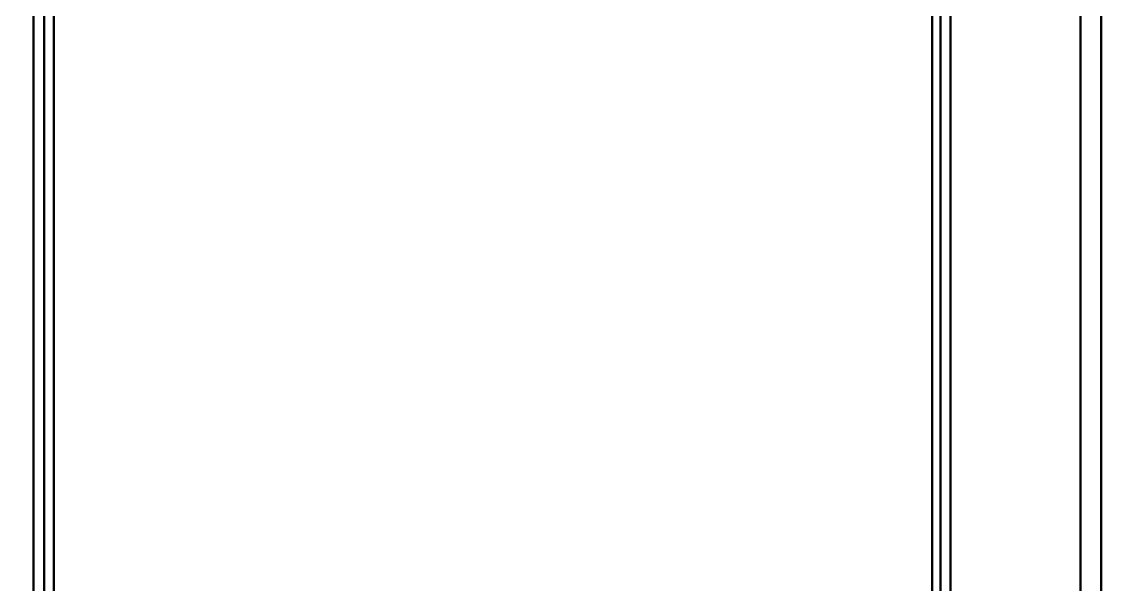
# Model space of a CAD drawing. Header units: millimetres. Extents: x -6033 to 120673, y -4970 to 90533.
# Drawn here: x 87178 to 87230.6, y 68720.7 to 68747.6 of the extents above; entities that cross this region are included whole.
import ezdxf
from ezdxf.enums import TextEntityAlignment as Align

# ---------------------------------------------------------------- set-up
doc = ezdxf.new("R2010")
doc.units = ezdxf.units.MM
doc.layers.add('I-AR$0$I-SCOPE', color=252, linetype='Continuous', lineweight=35)
doc.layers.add('I-PLAN$0$_ACM-A-WALL-HACH', color=251, linetype='Continuous', lineweight=9)
doc.layers.add('I-CEILING$0$I-RCP-AIR', color=64, linetype='Continuous')
doc.layers.add('I-CEILING$0$RC-Hatch【天花填充】', color=251, linetype='Continuous')
doc.styles.add('I-CEILING$0$黑体', font='simhei.ttf', dxfattribs={"height": 600})

# ---------------------------------------------------------------- blocks, each defined once
blk = doc.blocks.new('I-AR')
at = {"layer": 'I-AR$0$I-SCOPE'}
h = blk.add_hatch(dxfattribs=at)
h.set_pattern_fill('ANSI31', color=256, scale=200)
h.paths.add_polyline_path([(63300, 72640), (66630, 72640), (66630, 70889.383), (90600, 70890), (90600, 66390), (96650, 66390), (96650, 24876.398), (18340, 24876.398), (18340, 66390), (48090, 66390), (48090, 72640), (51400, 72640), (51400, 72649.887), (52869.5, 72649.887), (52869.5, 72640), (55240, 72640), (55240, 72790), (59460, 72790), (59460, 72640), (61830.5, 72640), (61830.5, 72649.887), (63300, 72649.887)], flags=16)
h.paths.add_polyline_path([(7330, 0), (7330, -1770), (11180, -1770), (11180, 0), (18450, 0), (18450, 2900), (27550, 2900), (27550, 18090), (37037.331, 18090), (37037.331, 17350), (96200, 17350), (96200, 18120), (114640, 18120), (114640, 84500), (0, 84500), (0, 0)])
blk = doc.blocks.new('I-PLAN')
at = {"layer": 'I-PLAN$0$_ACM-A-WALL-HACH'}
h = blk.add_hatch(dxfattribs=at)
h.set_pattern_fill('ANSI31', color=256, scale=10, angle=45)
h.paths.add_polyline_path([(88260, 70790), (88260, 70890), (88030, 70890), (88030, 70790), (88230, 70790)], flags=17)
h.paths.add_polyline_path([(79671.546, 69390), (78155, 69390), (78155, 68990), (77955, 68990), (77955, 69590), (79671.546, 69590)], flags=17)
h.paths.add_polyline_path([(80271.546, 69390), (80271.546, 69590), (80780, 69590), (80780, 68990), (80580, 68990), (80580, 69390)], flags=17)
h.paths.add_polyline_path([(74580, 69590), (73930, 69590), (73930, 69390), (74580, 69390)])
h.paths.add_polyline_path([(68780, 69590), (69430, 69590), (69430, 69390), (68780, 69390)])
h.paths.add_polyline_path([(87280, 66490), (87480, 66490), (87480, 66390), (87280, 66390)])
h.paths.add_polyline_path([(82180, 68990), (82180, 69390), (84230, 69390), (84230, 66490), (84430, 66490), (84430, 69390), (85280, 69390), (85280, 69590), (81980, 69590), (81980, 68990)])
h.paths.add_polyline_path([(87480, 67390), (87480, 69390), (88280, 69390), (88280, 69590), (88080, 69590), (86480, 69590), (86480, 69390), (87280, 69390), (87280, 67390)], flags=17)
h.paths.add_polyline_path([(72130, 68170), (72130, 66490), (72330, 66490), (72330, 67870), (73130, 67870), (73130, 68070), (72330, 68070), (72330, 68170)])
h.paths.add_polyline_path([(71230, 68170), (71230, 66390), (71030, 66390), (71030, 67870), (70230, 67870), (70230, 68070), (71030, 68070), (71030, 68170)])
h.paths.add_polyline_path([(72130, 69070), (72330, 69070), (72330, 69390), (73030, 69390), (73030, 69590), (72130, 69590)])
h.paths.add_polyline_path([(71230, 69070), (71030, 69070), (71030, 69390), (70330, 69390), (70330, 69590), (71230, 69590)])
h.paths.add_polyline_path([(67800, 69490), (67830, 69490), (67830, 69590), (67800, 69590)], flags=17)
h.paths.add_polyline_path([(76755, 69590), (75180, 69590), (75180, 69390), (75330, 69390), (75330, 66390), (75530, 66390), (75530, 69390), (76555, 69390), (76555, 68990), (76755, 68990)])
h.paths.add_polyline_path([(68180, 69590), (68180, 69390), (68030, 69390), (68030, 66520), (67780, 66520), (67780, 66390), (67400, 66390), (67400, 66720), (67830, 66720), (67830, 69590)])
edge = h.paths.add_edge_path()
edge.add_line((89860, 70890), (88860, 70890))
edge.add_line((75530, 66520), (84230, 66520))
edge.add_line((75530, 66720), (84230, 66720))
blk = doc.blocks.new('I-CEILING$0$RPK-22-40FSNQS')
at = {"color": 0, "lineweight": 50}
for p, q in [((-8.5, -50.4), (-320.982394, -50.4)), ((-370.414504, -51.398138), (370.414516, -51.398138)), ((-317.608544, -57.603182), (-243.032344, -57.603182)), ((-243.032344, -58.09299), (-317.608544, -58.09299)), ((-317.520448, -58.481218), (-243.491122, -58.481218)), ((-243.499078, -100.49814), (-338.000008, -100.49814)), ((-343.57173, -100.954898), (-243.042358, -100.954898)), ((-243.042358, -101.4741), (-343.57173, -101.4741))]:
    blk.add_line(p, q, dxfattribs=at)
blk = doc.blocks.new('I-CEILING')
at = {"layer": 'I-CEILING$0$RC-Hatch【天花填充】'}
h = blk.add_hatch(dxfattribs=at)
h.set_pattern_fill('_USER', color=256, scale=600, double=1, pattern_type=0)
h.set_pattern_definition([(0, (81980, 70481.47), (0, 600), []), (90, (81980, 70481.47), (-600, 4e-14), [])])
h.paths.add_polyline_path([(84430, 69390), (85280, 69390), (85280, 69590), (81980, 69590), (81980, 69090), (80780, 69090), (80780, 69590), (77955, 69590), (77955, 69090), (76755, 69090), (76755, 69590), (66630, 69590), (66630, 70790), (88030, 70790), (88030, 69590), (86480, 69590), (86480, 69390), (87280, 69390), (87280, 66390), (85430, 66390), (85430, 66490), (84430, 66490)])
at = {"layer": 'I-CEILING$0$I-RCP-AIR', "rotation": 269.9999999882699}
blk.add_blockref('I-CEILING$0$RPK-22-40FSNQS', (87280, 68453.738, 3000), dxfattribs=at)
at = {"layer": 'I-CEILING$0$I-RCP-AIR', "style": 'I-CEILING$0$黑体'}
for tag, p in [('R', (61966.358, 71748.905)), ('R', (61966.358, 66925.235)), ('R', (51736.068, 63924.766)), ('R', (62976.068, 63924.766)), ('S', (56433.591, 63065))]:
    blk.add_attdef(tag, text='', height=100, dxfattribs=at).set_placement(p, align=Align.MIDDLE_CENTER)

msp = doc.modelspace()

# ---------------------------------------------------------------- block references
for name in ['I-AR', 'I-PLAN']:
    msp.add_blockref(name, (0, 0))

# ---------------------------------------------------------------- next in the draw order: block references
msp.add_blockref('I-CEILING', (0, 0))

doc.saveas('drawing.dxf')
